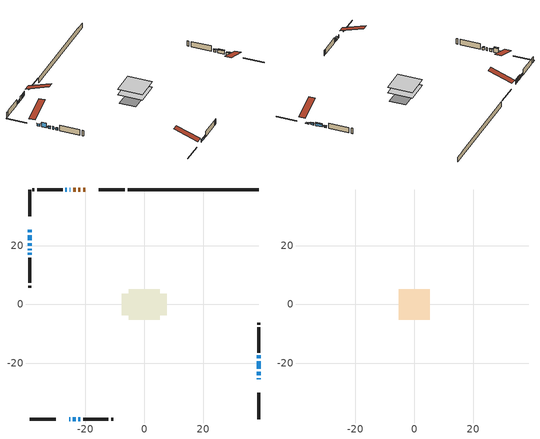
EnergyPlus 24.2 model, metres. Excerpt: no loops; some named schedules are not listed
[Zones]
conditioned space
 floor adiabatic (AdiabaticFloorConstruction): -5.26,-5.26 -5.26,5.26 5.26,5.26 5.26,-5.26 z0.61
 floor foundation (Slab1 construction): -7.56,-3.57 -7.56,3.57 7.56,3.57 7.56,-3.57 z-1.68
 wall outside (RimJoist1 construction): -6.55,38.88 -15.44,38.88 / -38.88,-38.88 -30,-38.88 / -38.88,38.88 -38.88,30 / 38.88,-38.88 38.88,-30 z0.61:0.91
 wall outside (AdiabaticWallConstruction 1): -19.99,38.88 -20.79,38.88 / -21.72,38.88 -22.41,38.88 / -23.34,38.88 -24.17,38.88 z0.61:2.64
 wall outside (AdiabaticWallConstruction): 38.88,-25.44 38.88,-24.97 z0.61:0.82; -38.88,25.44 -38.88,24.52 / -38.88,20.84 -38.88,19.87 / 38.88,-24.05 38.88,-22.78 / 38.88,-18.28 38.88,-17.31 / -24.27,-38.88 -23.3,-38.88 / -22.38,-38.88 -21.71,-38.88 / -38.88,17.54 -38.88,16.87 z0.61:1.58; -38.88,23.59 -38.88,21.76 z0.61:2.64; -25.44,-38.88 -25.2,-38.88 / -38.88,18.94 -38.88,18.46 / -25.1,38.88 -25.35,38.88 / -26.28,38.88 -26.83,38.88 z0.61:1.83; 38.88,-21.85 38.88,-19.21 z0.61:2.03
 wall outside (Wall1 construction): -27.75,38.88 -36.38,38.88 / -20.79,-38.88 -12.16,-38.88 / -38.88,15.95 -38.88,7.32 / 38.88,-16.38 38.88,-7.76 z0.61:3.05
 wall outside (Wall2 construction): -37.31,38.88 -37.95,38.88 / -11.23,-38.88 -10.59,-38.88 / -38.88,6.39 -38.88,5.75 / 38.88,-6.83 38.88,-6.18 z0.61:3.05
 wall foundation (FoundationWall1 construction): -5.62,38.88,-1.68 -5.62,38.88,0.61 34.43,38.88,0.61 34.43,38.88,0.41 38.88,38.88,0.41 38.88,38.88,-1.68
 window (WindowConstruction 10): 38.88,-25.44 38.88,-24.98 z0.61:0.81
 window (WindowConstruction 7): -38.88,25.44 -38.88,24.52 z0.61:1.58
 window (WindowConstruction 8): -38.88,23.59 -38.88,21.77 z0.61:2.64
 window (WindowConstruction 9): -38.88,20.84 -38.88,19.87 z0.61:1.58
 window (WindowConstruction 12): -25.44,-38.88 -25.2,-38.88 z0.61:1.83
 window (WindowConstruction 13): -38.88,18.94 -38.88,18.47 z0.61:1.83
 window (WindowConstruction 11): -25.1,38.88 -25.35,38.88 z0.61:1.83
 window (WindowConstruction): 38.88,-24.05 38.88,-22.78 z0.61:1.58
 window (WindowConstruction 1): 38.88,-21.85 38.88,-19.21 z0.61:2.03
 window (WindowConstruction 2): 38.88,-18.28 38.88,-17.31 z0.61:1.58
 window (WindowConstruction 3): -26.28,38.88 -26.82,38.88 z0.61:1.83
 window (WindowConstruction 4): -24.27,-38.88 -23.3,-38.88 z0.61:1.58
 window (WindowConstruction 5): -22.38,-38.88 -21.71,-38.88 z0.61:1.58
 window (WindowConstruction 6): -38.88,17.54 -38.88,16.88 z0.61:1.58
 door (Door): -19.99,38.88 -20.79,38.88 z0.61:2.64
 door (Door 1): -21.72,38.88 -22.41,38.88 z0.61:2.64
 door (Door 2): -23.34,38.88 -24.17,38.88 z0.61:2.64
 ceiling adiabatic (AdiabaticFloorConstruction): 5.26,-5.26 5.26,5.26 -5.26,5.26 -5.26,-5.26 z0.61
attic - vented
 floor to conditioned space (Floor1 construction Reversed): -5.26,-5.26 -5.26,5.26 5.26,5.26 5.26,-5.26 z3.05
 roof outside (Roof1 construction): -19.06,38.88,3.05 -19.06,28.64,6.46 -16.37,28.64,6.46 -16.37,38.88,3.05; -26.37,-38.88,3.05 -26.37,-28.64,6.46 -29.07,-28.64,6.46 -29.07,-38.88,3.05; -38.88,26.37,3.05 -28.64,26.37,6.46 -28.64,29.07,6.46 -38.88,29.07,3.05; 38.88,-26.37,3.05 28.64,-26.37,6.46 28.64,-29.07,6.46 38.88,-29.07,3.05
shading: 38.88,-24.52 38.88,-25.9 39.79,-25.9 39.79,-24.52 z1.27; -38.88,24.32 -38.88,25.64 -38.94,25.64 -38.94,24.32 z1.78; -38.88,21.7 -38.88,23.66 -39.49,23.66 -39.49,21.7 z2.7; -38.88,19.81 -38.88,20.9 -39.49,20.9 -39.49,19.81 z1.64; 38.88,-22.72 38.88,-24.11 39.49,-24.11 39.49,-22.72 z1.64; 38.88,-19.15 38.88,-21.91 39.49,-21.91 39.49,-19.15 z2.09; 38.88,-17.25 38.88,-18.34 39.49,-18.34 39.49,-17.25 z1.64; -23.24,-38.88 -24.33,-38.88 -24.33,-39.49 -23.24,-39.49 z1.64; -21.65,-38.88 -22.44,-38.88 -22.44,-39.49 -21.65,-39.49 z1.64; -38.88,16.81 -38.88,17.6 -39.49,17.6 -39.49,16.81 z1.64
[Building]
Building 1: Terrain=Suburbs
[Site:Location]
Windsor AP_ON: Latitude {deg}=42.28; Longitude {deg}=-82.96; Time Zone {hr}=-5; Elevation {m}=190; Keep Site Location Information=Yes
[Site:GroundTemperature:Shallow]
6.34957, 4.46684, 4.31606, 5.20952, 8.79623, 12.3662, 15.4612, 17.4219, 17.5884, 15.9938, 12.9777, 9.51722
[Site:WaterMainsTemperature]
Calculation Method=Schedule; Temperature Schedule=mains temperature schedule
[Material] Roughness=Rough; Thermal Absorptance=0.9
Name | Thickness {m} | Conductivity {W/m-K} | Density {kg/m3} | Specific Heat {J/kg-K} | Solar Absorptance | Visible Absorptance
asphalt or fiberglass shingles | 0.00635 | 0.162714 | 1121.4 | 1465.45 | 0.4 | 0.4
ceiling stud and cavity | 0.1397 | 0.0798965 | 65.682 | 1177.47 | 0.7 | 0.7
concrete 4.0 in. | 0.1016 | 1.803125 | 2242.8 | 837.4 | 0.7 | 0.7
concrete 8.0 in. | 0.2032 | 1.803125 | 2242.8 | 837.4 | 0.7 | 0.7
door material | 0.04445 | 0.053851 | 512.64 | 1214.23 | 0.7 | 0.7
door material 1 | 0.04445 | 0.188738 | 512.64 | 1214.23 | 0.7 | 0.7
exterior vertical ins | 0.00218552 | 0.029427 | 32.04 | 1214.23 | 0.7 | 0.7
floor covering | 0.0127 | 0.0433444 | 54.468 | 1339.84 | 0.6 | 0.6
floor rigid ins; wall rigid ins | 0.512978 | 0.029427 | 32.04 | 1214.23 | 0.7 | 0.7
floor stud and cavity | 0.1397 | 1.75129 | 37.0049 | 1207.88 | 0.7 | 0.7
furniture material conditioned space 1 | 0.1524 | 0.115458 | 640.8 | 1214.23 | 0.6 | 0.6
gypsum board | 0.0127 | 0.160291 | 801 | 837.4 | 0.6 | 0.6
gypsum board 1 | 0.00254 | 0.160291 | 801 | 837.4 | 0.6 | 0.6
gypsum board 2 | 0.0127 | 0.160291 | 801 | 837.4 | 0.7 | 0.7
osb sheathing 0.5 in. | 0.0127 | 0.115458 | 512.64 | 1214.23 | 0.7 | 0.7
osb sheathing 0.75 in. | 0.01905 | 0.115458 | 512.64 | 1214.23 | 0.7 | 0.7
rim joist stud and cavity | 0.0508 | 0.103237 | 50.32683 | 1063.81 | 0.6 | 0.6
wall stud and cavity | 0.1397 | 0.502169 | 139.0536 | 1170.24 | 0.7 | 0.7
wall stud and cavity 1 | 0.0889 | 0.28015 | 50.32683 | 1063.81 | 0.7 | 0.7
wall stud and cavity 2 | 0.0889 | 0.380278 | 52.3479 | 1209.89 | 0.7 | 0.7
wall stud and cavity 3 | 0.0889 | 0.391764 | 83.0341 | 1211.67 | 0.7 | 0.7
wood siding | 0.0254 | 0.102417 | 544.68 | 1172.36 | 0.4 | 0.4
wood siding 1 | 0.00254 | 0.102417 | 544.68 | 1172.36 | 0.4 | 0.4
wood siding 2; wood siding 3; wood siding 4 | 0.0254 | 0.102417 | 544.68 | 1172.36 | 0.7 | 0.7
[WindowMaterial:SimpleGlazingSystem]
Name | U-Factor {W/m2-K} | Solar Heat Gain Coefficient
WindowMaterial | 2.481286 | 0.52
WindowMaterial 1 | 2.245649 | 0.61
WindowMaterial 10 | 6.87719 | 0.7
WindowMaterial 11 | 2.790737 | 0.34
WindowMaterial 2 | 2.5534 | 0.48
WindowMaterial 3 | 2.60563 | 0.45
WindowMaterial 4 | 2.61245 | 0.45
WindowMaterial 5 | 3.30573 | 0.62
WindowMaterial 6 | 3.304596 | 0.64
WindowMaterial 7 | 2.398955 | 0.56
WindowMaterial 8 | 3.30346 | 0.64
WindowMaterial 9 | 2.82367 | 0.37
[Construction]
AdiabaticFloorConstruction: floor stud and cavity, floor rigid ins, osb sheathing 0.75 in., floor covering
AdiabaticWallConstruction: wood siding 3, wall rigid ins, wall stud and cavity 2, gypsum board
AdiabaticWallConstruction 1: wood siding 4, wall rigid ins, wall stud and cavity 2, gypsum board
Door; Door 2: door material
Door 1: door material 1
Floor1 construction Reversed: gypsum board, ceiling stud and cavity
FoundationWall1 construction: concrete 8.0 in., gypsum board 2
furniture construction conditioned space 1: furniture material conditioned space 1
PartitionWallConstruction: gypsum board, wall stud and cavity 3, gypsum board
RimJoist1 construction: wood siding 2, rim joist stud and cavity
Roof1 construction: asphalt or fiberglass shingles
Slab1 construction: concrete 4.0 in.
Wall1 construction: wood siding, osb sheathing 0.5 in., wall stud and cavity, gypsum board
Wall2 construction: wood siding 1, wall stud and cavity 1, gypsum board 1
WindowConstruction: WindowMaterial
WindowConstruction 1: WindowMaterial 1
WindowConstruction 10: WindowMaterial 9
WindowConstruction 11: WindowMaterial 10
WindowConstruction 12; WindowConstruction 13: WindowMaterial 11
WindowConstruction 2; WindowConstruction 4: WindowMaterial 2
WindowConstruction 3: WindowMaterial 3
WindowConstruction 5: WindowMaterial 4
WindowConstruction 6: WindowMaterial 5
WindowConstruction 7: WindowMaterial 6
WindowConstruction 8: WindowMaterial 7
WindowConstruction 9: WindowMaterial 8
[Zone] Multiplier=1; Part of Total Floor Area=Yes
Name | Volume {m3}
attic - vented | 61.2946
conditioned space | 535
[Space]
Name | Zone | Volume {m3}
attic - vented 1 | attic - vented | 61.2946
conditioned space 1 | conditioned space | 535
[ZoneInfiltration:EffectiveLeakageArea]
infil attic - vented 1: Zone or Space=attic - vented 1; Schedule=Always On Discrete; Effective Air Leakage Area {cm2}=4915.11; Stack Coefficient=0.000237422; Wind Coefficient=1.04107e-05
[ZoneMixing]
whole house fan mix: Zone or Space=attic - vented; Schedule=Always On Continuous; Design Flow Rate Calculation Method=Flow/Zone; Design Flow Rate {m3/s}=0; Source Zone or Space=conditioned space
[SurfaceProperty:ExposedFoundationPerimeter]
Slab1: Exposed Perimeter Calculation Method=TotalExposedPerimeter; Total Exposed Perimeter {m}=44.502
[InternalMass] Zone or ZoneList=conditioned space; Space or SpaceList=conditioned space 1
Name | Construction | Surface Area {m2}
furniture mass conditioned space 1 | furniture construction conditioned space 1 | 87.4002
partition wall mass | PartitionWallConstruction | 218.501
[Lights]
interior lighting: Zone or ZoneList or Space or SpaceList=conditioned space 1; Schedule=interior lighting schedule; Design Level Calculation Method=LightingLevel; Lighting Level {W}=343.2; Return Air Fraction=0; Fraction Radiant=0.6; Fraction Visible=0.2; Fraction Replaceable=1
[People]
occupants: Zone or ZoneList or Space or SpaceList=conditioned space 1; Number of People Schedule=occupants schedule; Number of People Calculation Method=People; Number of People=3; Fraction Radiant=0.314171; Sensible Heat Fraction=0.56303; Activity Level Schedule=occupants activity schedule; Carbon Dioxide Generation Rate {m3/s-W}=0; Enable ASHRAE 55 Comfort Warnings=No; Mean Radiant Temperature Calculation Type=EnclosureAveraged
[ElectricEquipment] Zone or ZoneList or Space or SpaceList=conditioned space 1; Design Level Calculation Method=EquipmentLevel
Name | Schedule | Design Level {W} | Fraction Latent | Fraction Radiant | Fraction Lost
clothes dryer | clothes dryer schedule | 140.772 | 0.015 | 0.081 | 0.85
clothes washer | clothes washer schedule | 32.1985 | 0.03 | 0.162 | 0.7
cooking range | cooking range schedule | 215.147 | 0.08 | 0.432 | 0.2
dishwasher | dishwasher schedule | 66.8632 | 0.3 | 0.18 | 0.4
fridge | fridge schedule | 72.9452 | 0 | 0.6 | 0
mech vent house fan | mech vent house fan schedule | 0 | 0 | 0 | 1
mech vent house fan cfis | mech vent house fan cfis schedule | 0 | 0 | 0 | 0
misc plug loads | misc plug loads schedule | 494.7 | 0.045 | 0.513 | 0.1
whole house fan | Always On Discrete | 0 | 0 | 0 | 1
[OtherEquipment] Zone or ZoneList or Space or SpaceList=conditioned space 1; Design Level Calculation Method=EquipmentLevel
Name | Fuel Type | Schedule | Design Level {W} | Fraction Latent | Fraction Radiant | Fraction Lost
clothes dryer 1 | Electricity | clothes dryer schedule | 0 | 0.015 | 0.081 | 0.85
cooking range 1 | Electricity | cooking range schedule | 0 | 0.08 | 0.432 | 0.2
general water use latent | None | general water use schedule | 62.594 | 1 | 0 | 0
general water use sensible | None | general water use schedule | -61.6891 | 0 | 0.6 | 0
mech vent house fan latent load | None | Always On Discrete | 0 | 1 | 0 | 0
mech vent house fan sensible load | None | Always On Discrete | 0 | 0 | 0 | 0
water heater energy adjustment1 | NaturalGas | Always On Discrete | 0.01 | 0 | 0 | 1
[ZoneInfiltration:DesignFlowRate] Zone or ZoneList or Space or SpaceList=conditioned space 1; Schedule=Always On Discrete; Design Flow Rate Calculation Method=Flow/Zone; Design Flow Rate {m3/s}=0
infil flow; natural vent flow; whole house fan flow
[AvailabilityManager:Scheduled]
central ac and furnace airloop Availability Manager: Schedule=Always On Discrete
[Foundation:Kiva]
Foundation Kiva 1: Initial Indoor Air Temperature {C}=21.1111; Wall Height Above Grade {m}=0.609996; Wall Depth Below Slab {m}=0.2032; Custom Block Material Name 1=exterior vertical ins; Custom Block Depth 1 {m}=2.28999; Custom Block X Position 1 {m}=0.2159; Custom Block Z Position 1 {m}=0
[Foundation:Kiva:Settings]
Soil Conductivity {W/m-K}=0.849921; Soil Density {kg/m3}=1842.3; Soil Specific Heat {J/kg-K}=418.7; Ground Solar Absorptivity=0.9; Ground Thermal Absorptivity=0.9; Ground Surface Roughness {m}=0.03; Far-Field Width {m}=40; Deep-Ground Boundary Condition=ZeroFlux; Deep-Ground Depth {m}=40; Minimum Cell Dimension {m}=0.2; Maximum Cell Growth Coefficient=3; Simulation Timestep=Timestep
[Exterior:Lights]
exterior lighting: Schedule=exterior lighting schedule; Design Level {W}=75.6
[EnergyManagementSystem:GlobalVariable]
central_ac_and_furnace_airloop_Fan_RTF
infil_program_Qfan
infil_program_Qinf
natural_vent_program_Qnv
natural_vent_program_Qwhf
[EnergyManagementSystem:Sensor]
Name | Output:Variable or Output:Meter Index Key | Output:Variable or Output:Meter
airflow_gain | infil flow | Infiltration Sensible Heat Gain Energy
airflow_gain_1 | natural vent flow | Infiltration Sensible Heat Gain Energy
airflow_gain_2 | whole house fan flow | Infiltration Sensible Heat Gain Energy
airflow_loss | infil flow | Infiltration Sensible Heat Loss Energy
airflow_loss_1 | natural vent flow | Infiltration Sensible Heat Loss Energy
airflow_loss_2 | whole house fan flow | Infiltration Sensible Heat Loss Energy
clg_load_cond |  | Cooling:EnergyTransfer:Zone:CONDITIONED SPACE
clg_sp_s; clg_sp_s_1 | cooling setpoint | Schedule Value
clothes_dryer_exhaust_0_sch_s | clothes dryer exhaust 0 schedule | Schedule Value
cool_season | cooling season schedule | Schedule Value
htg_load_cond |  | Heating:EnergyTransfer:Zone:CONDITIONED SPACE
htg_sp_s; htg_sp_s_1 | heating setpoint | Schedule Value
ig_ee_conv | clothes dryer | Electric Equipment Convective Heating Energy
ig_ee_conv_2 | cooking range | Electric Equipment Convective Heating Energy
ig_ee_conv_4 | fridge | Electric Equipment Convective Heating Energy
ig_ee_conv_5 | misc plug loads | Electric Equipment Convective Heating Energy
ig_ee_conv_6 | whole house fan | Electric Equipment Convective Heating Energy
ig_ee_rad | clothes dryer | Electric Equipment Radiant Heating Energy
ig_ee_rad_2 | cooking range | Electric Equipment Radiant Heating Energy
ig_ee_rad_4 | fridge | Electric Equipment Radiant Heating Energy
ig_ee_rad_5 | misc plug loads | Electric Equipment Radiant Heating Energy
ig_ee_rad_6 | whole house fan | Electric Equipment Radiant Heating Energy
ig_lgt_conv | interior lighting | Lights Convective Heating Energy
ig_lgt_rad | interior lighting | Lights Radiant Heating Energy
ig_lgt_vis | interior lighting | Lights Visible Radiation Heating Energy
ig_oe_conv | clothes dryer 1 | Other Equipment Convective Heating Energy
ig_oe_conv_1 | cooking range 1 | Other Equipment Convective Heating Energy
ig_oe_conv_2 | general water use latent | Other Equipment Convective Heating Energy
ig_oe_conv_3 | general water use sensible | Other Equipment Convective Heating Energy
ig_oe_conv_4 | water heater energy adjustment1 | Other Equipment Convective Heating Energy
ig_oe_rad | clothes dryer 1 | Other Equipment Radiant Heating Energy
ig_oe_rad_1 | cooking range 1 | Other Equipment Radiant Heating Energy
ig_oe_rad_2 | general water use latent | Other Equipment Radiant Heating Energy
ig_oe_rad_3 | general water use sensible | Other Equipment Radiant Heating Energy
ig_oe_rad_4 | water heater energy adjustment1 | Other Equipment Radiant Heating Energy
ig_ppl_conv | occupants | People Convective Heating Energy
ig_ppl_rad | occupants | People Radiant Heating Energy
im_conv | furniture mass conditioned space 1 | Surface Inside Face Convection Heat Gain Energy
im_conv_1 | partition wall mass | Surface Inside Face Convection Heat Gain Energy
im_ig | furniture mass conditioned space 1 | Surface Inside Face Internal Gains Radiation Heat Gain Energy
im_ig_1 | partition wall mass | Surface Inside Face Internal Gains Radiation Heat Gain Energy
im_lgt | furniture mass conditioned space 1 | Surface Inside Face Lights Radiation Heat Gain Energy
im_lgt_1 | partition wall mass | Surface Inside Face Lights Radiation Heat Gain Energy
im_sol | furniture mass conditioned space 1 | Surface Inside Face Solar Radiation Heat Gain Energy
im_sol_1 | partition wall mass | Surface Inside Face Solar Radiation Heat Gain Energy
im_surf | furniture mass conditioned space 1 | Surface Inside Face Net Surface Thermal Radiation Heat Gain Energy
im_surf_1 | partition wall mass | Surface Inside Face Net Surface Thermal Radiation Heat Gain Energy
mv_conv | mech vent house fan | Electric Equipment Convective Heating Energy
mv_conv_1 | mech vent house fan cfis | Electric Equipment Convective Heating Energy
mv_conv_2 | mech vent house fan latent load | Other Equipment Convective Heating Energy
mv_conv_3 | mech vent house fan sensible load | Other Equipment Convective Heating Energy
mv_rad | mech vent house fan | Electric Equipment Radiant Heating Energy
mv_rad_1 | mech vent house fan cfis | Electric Equipment Radiant Heating Energy
mv_rad_2 | mech vent house fan latent load | Other Equipment Radiant Heating Energy
mv_rad_3 | mech vent house fan sensible load | Other Equipment Radiant Heating Energy
natural_vent_s | natural vent schedule | Schedule Value
out_pb_s |  | Site Outdoor Air Barometric Pressure
out_wt_s |  | Site Outdoor Air Humidity Ratio
site_vw_s |  | Site Wind Speed
ss_back_out | Window1 | Surface Window Shortwave from Zone Back Out Window Heat Transfer Rate
ss_back_out_1 | Window10 | Surface Window Shortwave from Zone Back Out Window Heat Transfer Rate
ss_back_out_10 | Window6 | Surface Window Shortwave from Zone Back Out Window Heat Transfer Rate
ss_back_out_11 | Window7 | Surface Window Shortwave from Zone Back Out Window Heat Transfer Rate
ss_back_out_12 | Window8 | Surface Window Shortwave from Zone Back Out Window Heat Transfer Rate
ss_back_out_13 | Window9 | Surface Window Shortwave from Zone Back Out Window Heat Transfer Rate
ss_back_out_2 | Window11 | Surface Window Shortwave from Zone Back Out Window Heat Transfer Rate
ss_back_out_3 | Window12 | Surface Window Shortwave from Zone Back Out Window Heat Transfer Rate
ss_back_out_4 | Window13 | Surface Window Shortwave from Zone Back Out Window Heat Transfer Rate
ss_back_out_5 | Window14 | Surface Window Shortwave from Zone Back Out Window Heat Transfer Rate
ss_back_out_6 | Window2 | Surface Window Shortwave from Zone Back Out Window Heat Transfer Rate
ss_back_out_7 | Window3 | Surface Window Shortwave from Zone Back Out Window Heat Transfer Rate
ss_back_out_8 | Window4 | Surface Window Shortwave from Zone Back Out Window Heat Transfer Rate
ss_back_out_9 | Window5 | Surface Window Shortwave from Zone Back Out Window Heat Transfer Rate
ss_conv | Door1 | Surface Inside Face Convection Heat Gain Energy
ss_conv_1 | Door2 | Surface Inside Face Convection Heat Gain Energy
ss_conv_10 | Window3 | Surface Inside Face Convection Heat Gain Energy
ss_conv_11 | Window4 | Surface Inside Face Convection Heat Gain Energy
ss_conv_12 | Window5 | Surface Inside Face Convection Heat Gain Energy
ss_conv_13 | Window6 | Surface Inside Face Convection Heat Gain Energy
ss_conv_14 | Window7 | Surface Inside Face Convection Heat Gain Energy
ss_conv_15 | Window8 | Surface Inside Face Convection Heat Gain Energy
ss_conv_16 | Window9 | Surface Inside Face Convection Heat Gain Energy
ss_conv_2 | Door3 | Surface Inside Face Convection Heat Gain Energy
ss_conv_3 | Window1 | Surface Inside Face Convection Heat Gain Energy
ss_conv_4 | Window10 | Surface Inside Face Convection Heat Gain Energy
ss_conv_5 | Window11 | Surface Inside Face Convection Heat Gain Energy
ss_conv_6 | Window12 | Surface Inside Face Convection Heat Gain Energy
ss_conv_7 | Window13 | Surface Inside Face Convection Heat Gain Energy
ss_conv_8 | Window14 | Surface Inside Face Convection Heat Gain Energy
ss_conv_9 | Window2 | Surface Inside Face Convection Heat Gain Energy
ss_ig | Door1 | Surface Inside Face Internal Gains Radiation Heat Gain Energy
ss_ig_1 | Door2 | Surface Inside Face Internal Gains Radiation Heat Gain Energy
ss_ig_10 | Window3 | Surface Inside Face Internal Gains Radiation Heat Gain Energy
ss_ig_11 | Window4 | Surface Inside Face Internal Gains Radiation Heat Gain Energy
ss_ig_12 | Window5 | Surface Inside Face Internal Gains Radiation Heat Gain Energy
ss_ig_13 | Window6 | Surface Inside Face Internal Gains Radiation Heat Gain Energy
ss_ig_14 | Window7 | Surface Inside Face Internal Gains Radiation Heat Gain Energy
ss_ig_15 | Window8 | Surface Inside Face Internal Gains Radiation Heat Gain Energy
ss_ig_16 | Window9 | Surface Inside Face Internal Gains Radiation Heat Gain Energy
ss_ig_2 | Door3 | Surface Inside Face Internal Gains Radiation Heat Gain Energy
ss_ig_3 | Window1 | Surface Inside Face Internal Gains Radiation Heat Gain Energy
ss_ig_4 | Window10 | Surface Inside Face Internal Gains Radiation Heat Gain Energy
ss_ig_5 | Window11 | Surface Inside Face Internal Gains Radiation Heat Gain Energy
ss_ig_6 | Window12 | Surface Inside Face Internal Gains Radiation Heat Gain Energy
ss_ig_7 | Window13 | Surface Inside Face Internal Gains Radiation Heat Gain Energy
ss_ig_8 | Window14 | Surface Inside Face Internal Gains Radiation Heat Gain Energy
ss_ig_9 | Window2 | Surface Inside Face Internal Gains Radiation Heat Gain Energy
ss_lgt | Door1 | Surface Inside Face Lights Radiation Heat Gain Energy
ss_lgt_1 | Door2 | Surface Inside Face Lights Radiation Heat Gain Energy
ss_lgt_2 | Door3 | Surface Inside Face Lights Radiation Heat Gain Energy
ss_sol | Door1 | Surface Inside Face Solar Radiation Heat Gain Energy
ss_sol_1 | Door2 | Surface Inside Face Solar Radiation Heat Gain Energy
ss_sol_2 | Door3 | Surface Inside Face Solar Radiation Heat Gain Energy
ss_surf | Door1 | Surface Inside Face Net Surface Thermal Radiation Heat Gain Energy
ss_surf_1 | Door2 | Surface Inside Face Net Surface Thermal Radiation Heat Gain Energy
ss_surf_10 | Window3 | Surface Inside Face Net Surface Thermal Radiation Heat Gain Energy
ss_surf_11 | Window4 | Surface Inside Face Net Surface Thermal Radiation Heat Gain Energy
ss_surf_12 | Window5 | Surface Inside Face Net Surface Thermal Radiation Heat Gain Energy
ss_surf_13 | Window6 | Surface Inside Face Net Surface Thermal Radiation Heat Gain Energy
ss_surf_14 | Window7 | Surface Inside Face Net Surface Thermal Radiation Heat Gain Energy
ss_surf_15 | Window8 | Surface Inside Face Net Surface Thermal Radiation Heat Gain Energy
ss_surf_16 | Window9 | Surface Inside Face Net Surface Thermal Radiation Heat Gain Energy
ss_surf_2 | Door3 | Surface Inside Face Net Surface Thermal Radiation Heat Gain Energy
ss_surf_3 | Window1 | Surface Inside Face Net Surface Thermal Radiation Heat Gain Energy
ss_surf_4 | Window10 | Surface Inside Face Net Surface Thermal Radiation Heat Gain Energy
ss_surf_5 | Window11 | Surface Inside Face Net Surface Thermal Radiation Heat Gain Energy
ss_surf_6 | Window12 | Surface Inside Face Net Surface Thermal Radiation Heat Gain Energy
ss_surf_7 | Window13 | Surface Inside Face Net Surface Thermal Radiation Heat Gain Energy
ss_surf_8 | Window14 | Surface Inside Face Net Surface Thermal Radiation Heat Gain Energy
ss_surf_9 | Window2 | Surface Inside Face Net Surface Thermal Radiation Heat Gain Energy
ss_trans_in | Window1 | Surface Window Transmitted Solar Radiation Rate
ss_trans_in_1 | Window10 | Surface Window Transmitted Solar Radiation Rate
ss_trans_in_10 | Window6 | Surface Window Transmitted Solar Radiation Rate
ss_trans_in_11 | Window7 | Surface Window Transmitted Solar Radiation Rate
ss_trans_in_12 | Window8 | Surface Window Transmitted Solar Radiation Rate
ss_trans_in_13 | Window9 | Surface Window Transmitted Solar Radiation Rate
ss_trans_in_2 | Window11 | Surface Window Transmitted Solar Radiation Rate
ss_trans_in_3 | Window12 | Surface Window Transmitted Solar Radiation Rate
ss_trans_in_4 | Window13 | Surface Window Transmitted Solar Radiation Rate
ss_trans_in_5 | Window14 | Surface Window Transmitted Solar Radiation Rate
ss_trans_in_6 | Window2 | Surface Window Transmitted Solar Radiation Rate
ss_trans_in_7 | Window3 | Surface Window Transmitted Solar Radiation Rate
ss_trans_in_8 | Window4 | Surface Window Transmitted Solar Radiation Rate
ss_trans_in_9 | Window5 | Surface Window Transmitted Solar Radiation Rate
ss_trans_out | Window1 | Surface Inside Face Initial Transmitted Diffuse Transmitted Out Window Solar Radiation Rate
ss_trans_out_1 | Window10 | Surface Inside Face Initial Transmitted Diffuse Transmitted Out Window Solar Radiation Rate
ss_trans_out_10 | Window6 | Surface Inside Face Initial Transmitted Diffuse Transmitted Out Window Solar Radiation Rate
ss_trans_out_11 | Window7 | Surface Inside Face Initial Transmitted Diffuse Transmitted Out Window Solar Radiation Rate
ss_trans_out_12 | Window8 | Surface Inside Face Initial Transmitted Diffuse Transmitted Out Window Solar Radiation Rate
ss_trans_out_13 | Window9 | Surface Inside Face Initial Transmitted Diffuse Transmitted Out Window Solar Radiation Rate
ss_trans_out_2 | Window11 | Surface Inside Face Initial Transmitted Diffuse Transmitted Out Window Solar Radiation Rate
ss_trans_out_3 | Window12 | Surface Inside Face Initial Transmitted Diffuse Transmitted Out Window Solar Radiation Rate
ss_trans_out_4 | Window13 | Surface Inside Face Initial Transmitted Diffuse Transmitted Out Window Solar Radiation Rate
ss_trans_out_5 | Window14 | Surface Inside Face Initial Transmitted Diffuse Transmitted Out Window Solar Radiation Rate
ss_trans_out_6 | Window2 | Surface Inside Face Initial Transmitted Diffuse Transmitted Out Window Solar Radiation Rate
ss_trans_out_7 | Window3 | Surface Inside Face Initial Transmitted Diffuse Transmitted Out Window Solar Radiation Rate
ss_trans_out_8 | Window4 | Surface Inside Face Initial Transmitted Diffuse Transmitted Out Window Solar Radiation Rate
ss_trans_out_9 | Window5 | Surface Inside Face Initial Transmitted Diffuse Transmitted Out Window Solar Radiation Rate
